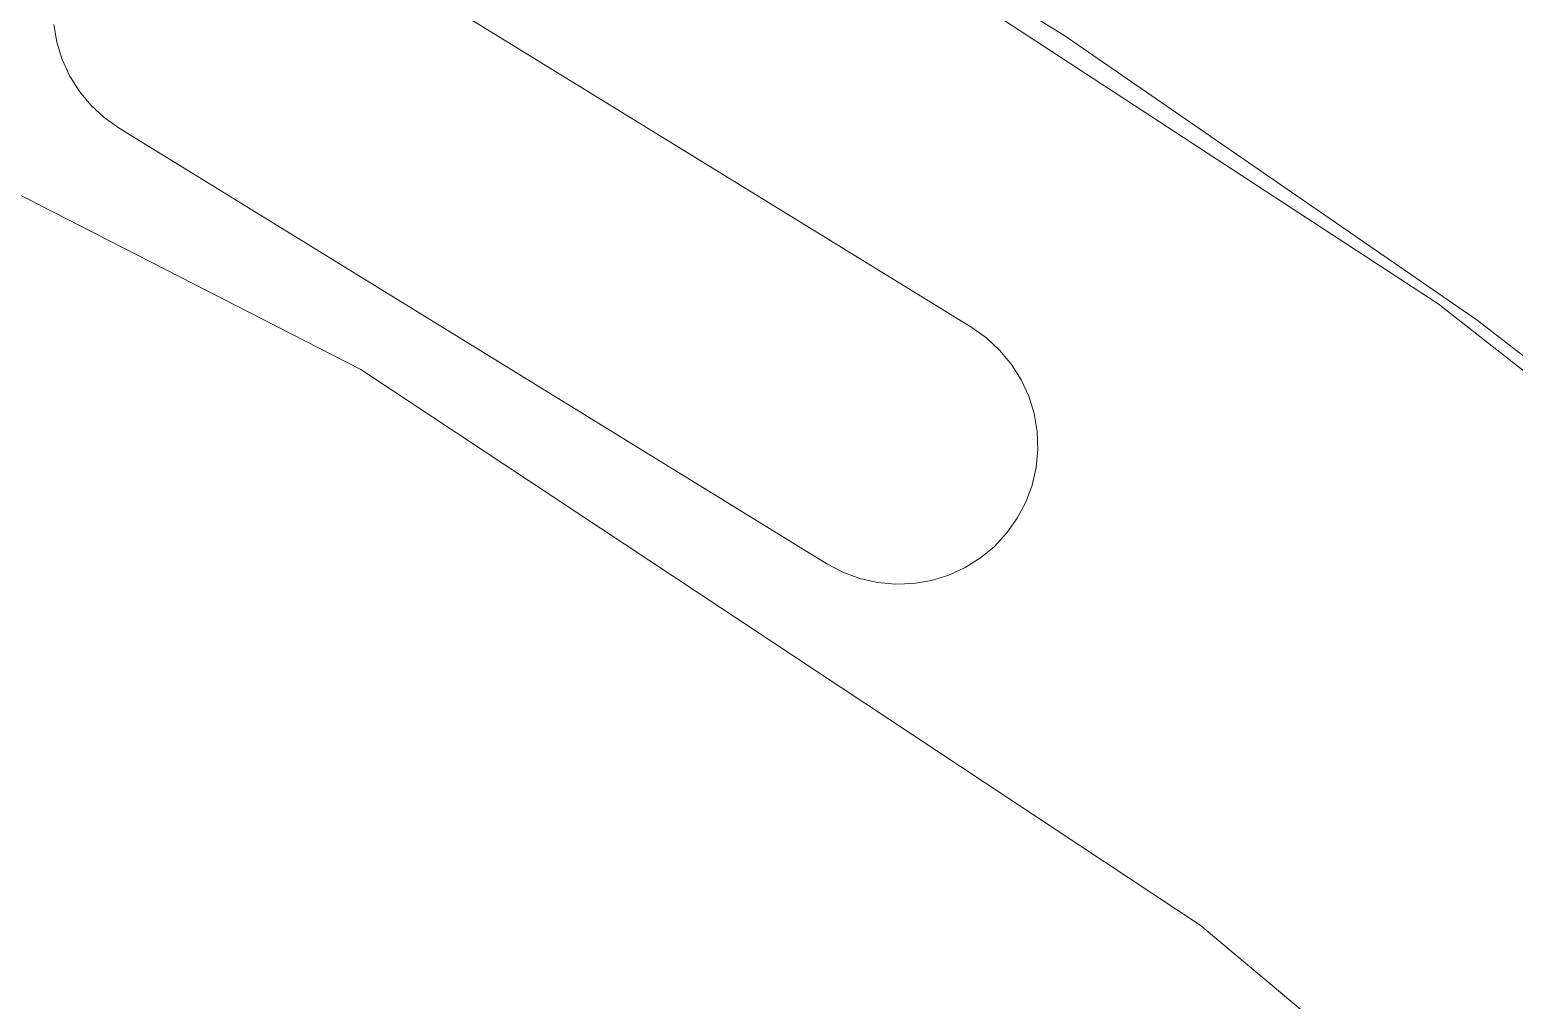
# Model space of a CAD drawing. Header units: inches. Extents: x -827 to 154, y -802 to 207.
# Drawn here: x -504.722 to -503.744, y -204.142 to -203.502 of the extents above; entities that cross this region are included whole.
import ezdxf

# ---------------------------------------------------------------- set-up
doc = ezdxf.new("R2010")
doc.units = ezdxf.units.IN
doc.header["$MEASUREMENT"] = 0
doc.layers.add('Layer0', color=7, linetype='Continuous', lineweight=9)
doc.layers.add('Miter_Saw_Station_skp', color=8, linetype='Continuous', lineweight=9)

# ---------------------------------------------------------------- blocks, each defined once
blk = doc.blocks.new('Miter_Saw_Station_skp_115-402555-Level 1')
at = {"layer": 'Layer0'}
for p, q in [((2.0127, 11.8662), (2.5611, 11.4071)), ((2.5611, 11.4071), (2.0127, 11.8662)), ((2.5611, 11.4071), (3.1575, 11.0123)), ((3.1575, 11.0123), (2.5611, 11.4071)), ((3.1575, 11.0123), (3.5203, 10.8268)), ((3.1575, 11.0123), (3.5203, 10.8268))]:
    blk.add_line(p, q, dxfattribs=at)
blk = doc.blocks.new('Miter_Saw_Station_skp_112-402552-Level 1')
blk.add_blockref('Miter_Saw_Station_skp_115-402555-Level 1', (0, 2.5809))
blk = doc.blocks.new('Miter_Saw_Station_skp_111-402551-Level 1')
at = {"layer": 'Layer0'}
for p, q in [((3.9448, 3.4035), (4.2277, 3.1858)), ((3.9448, 3.4035), (4.2277, 3.1858)), ((4.2277, 3.1858), (4.5215, 2.9831)), ((4.2277, 3.1858), (4.5215, 2.9831)), ((4.5215, 2.9831), (4.8255, 2.7961)), ((4.5215, 2.9831), (4.8255, 2.7961))]:
    blk.add_line(p, q, dxfattribs=at)
blk = doc.blocks.new('Miter_Saw_Station_skp_86-402526-Level 1')
blk.add_blockref('Miter_Saw_Station_skp_111-402551-Level 1', (0, 0))
blk = doc.blocks.new('Miter_Saw_Station_skp_85-402525-Level 1')
at = {"layer": 'Layer0'}
for p, q in [((9.065, 3.5537), (9.5326, 3.1865)), ((9.065, 3.5537), (9.5326, 3.1865)), ((9.8804, 3.3793), (9.8687, 3.3739)), ((9.8687, 3.3739), (9.8804, 3.3793)), ((9.8927, 3.3831), (9.8804, 3.3793)), ((9.8804, 3.3793), (9.8927, 3.3831)), ((9.9054, 3.3853), (9.8927, 3.3831)), ((9.8927, 3.3831), (9.9054, 3.3853)), ((9.9182, 3.3857), (9.9054, 3.3853)), ((9.9054, 3.3853), (9.9182, 3.3857)), ((9.9311, 3.3845), (9.9182, 3.3857)), ((9.9182, 3.3857), (9.9311, 3.3845)), ((9.9436, 3.3817), (9.9311, 3.3845)), ((9.9311, 3.3845), (9.9436, 3.3817)), ((9.9557, 3.3772), (9.9436, 3.3817)), ((9.9436, 3.3817), (9.9557, 3.3772)), ((9.9671, 3.3712), (9.9557, 3.3772)), ((9.9557, 3.3772), (9.9671, 3.3712)), ((9.8578, 3.3671), (9.8479, 3.3589)), ((9.8479, 3.3589), (9.8578, 3.3671)), ((9.8687, 3.3739), (9.8578, 3.3671)), ((9.8578, 3.3671), (9.8687, 3.3739)), ((9.9671, 3.3712), (10.47, 3.0617)), ((10.47, 3.0617), (9.9671, 3.3712)), ((9.8391, 3.3494), (9.8479, 3.3589)), ((9.8391, 3.3494), (9.8479, 3.3589)), ((9.8317, 3.3389), (9.8391, 3.3494)), ((9.8317, 3.3389), (9.8391, 3.3494)), ((9.8256, 3.3276), (9.8317, 3.3389)), ((9.8256, 3.3276), (9.8317, 3.3389)), ((9.8212, 3.3155), (9.8256, 3.3276)), ((9.8212, 3.3155), (9.8256, 3.3276)), ((9.8183, 3.3029), (9.8212, 3.3155)), ((9.8183, 3.3029), (9.8212, 3.3155)), ((9.8171, 3.2901), (9.8183, 3.3029)), ((9.8171, 3.2901), (9.8183, 3.3029)), ((9.8176, 3.2773), (9.8171, 3.2901)), ((9.8176, 3.2773), (9.8171, 3.2901)), ((9.8176, 3.2773), (9.8197, 3.2646)), ((9.8176, 3.2773), (9.8197, 3.2646)), ((9.8235, 3.2523), (9.8197, 3.2646)), ((9.8197, 3.2646), (9.8235, 3.2523)), ((9.8289, 3.2406), (9.8235, 3.2523)), ((9.8235, 3.2523), (9.8289, 3.2406)), ((9.8357, 3.2297), (9.8289, 3.2406)), ((9.8289, 3.2406), (9.8357, 3.2297)), ((9.8357, 3.2297), (9.844, 3.2197)), ((9.844, 3.2197), (9.8357, 3.2297)), ((9.8357, 3.2297), (9.844, 3.2197)), ((9.8357, 3.2297), (9.844, 3.2197)), ((9.844, 3.2197), (9.8534, 3.211)), ((9.8534, 3.211), (9.844, 3.2197)), ((9.844, 3.2197), (9.8534, 3.211)), ((9.844, 3.2197), (9.8534, 3.211)), ((9.8534, 3.211), (9.8639, 3.2035)), ((9.8534, 3.211), (9.8639, 3.2035)), ((9.8639, 3.2035), (10.3669, 2.894)), ((9.8639, 3.2035), (10.3669, 2.894)), ((9.5326, 3.1865), (10.0302, 2.8614)), ((10.0302, 2.8614), (9.5326, 3.1865)), ((10.4805, 3.0542), (10.47, 3.0617)), ((10.47, 3.0617), (10.4805, 3.0542)), ((10.49, 3.0455), (10.4805, 3.0542)), ((10.4805, 3.0542), (10.49, 3.0455)), ((10.49, 3.0455), (10.4982, 3.0356)), ((10.49, 3.0455), (10.4982, 3.0356)), ((10.505, 3.0247), (10.4982, 3.0356)), ((10.4982, 3.0356), (10.505, 3.0247)), ((10.5104, 3.013), (10.505, 3.0247)), ((10.505, 3.0247), (10.5104, 3.013)), ((10.5104, 3.013), (10.5142, 3.0007)), ((10.5104, 3.013), (10.5142, 3.0007)), ((10.5142, 3.0007), (10.5163, 2.988)), ((10.5142, 3.0007), (10.5163, 2.988))]:
    blk.add_line(p, q, dxfattribs=at)
blk = doc.blocks.new('Miter_Saw_Station_skp_24-402464-Level 1')
at = {"rotation": 90.00000000000001}
for name, p in [('Miter_Saw_Station_skp_85-402525-Level 1', (25.3046, 0.0713)), ('Miter_Saw_Station_skp_86-402526-Level 1', (25.2921, 5.3485)), ('Miter_Saw_Station_skp_112-402552-Level 1', (35.6646, 7.212))]:
    blk.add_blockref(name, p, dxfattribs=at)
blk = doc.blocks.new('Miter_Saw_Station_skp_1-402441-Level 1')
at = {"xscale": 0.9269999999999998, "yscale": 0.9269999999999998, "zscale": 0.9269999999999998, "rotation": 180}
blk.add_blockref('Miter_Saw_Station_skp_24-402464-Level 1', (27.90359, 71.92039), dxfattribs=at)
blk = doc.blocks.new('Miter_Saw_Station_skp-402418-Level 1')
blk.add_blockref('Miter_Saw_Station_skp_1-402441-Level 1', (0, 0))

msp = doc.modelspace()

# ---------------------------------------------------------------- block references
at = {"layer": 'Miter_Saw_Station_skp', "color": 7, "rotation": 269.9999999999997}
msp.add_blockref('Miter_Saw_Station_skp-402418-Level 1', (-566.811294, -196.282674), dxfattribs=at)

doc.saveas('drawing.dxf')
